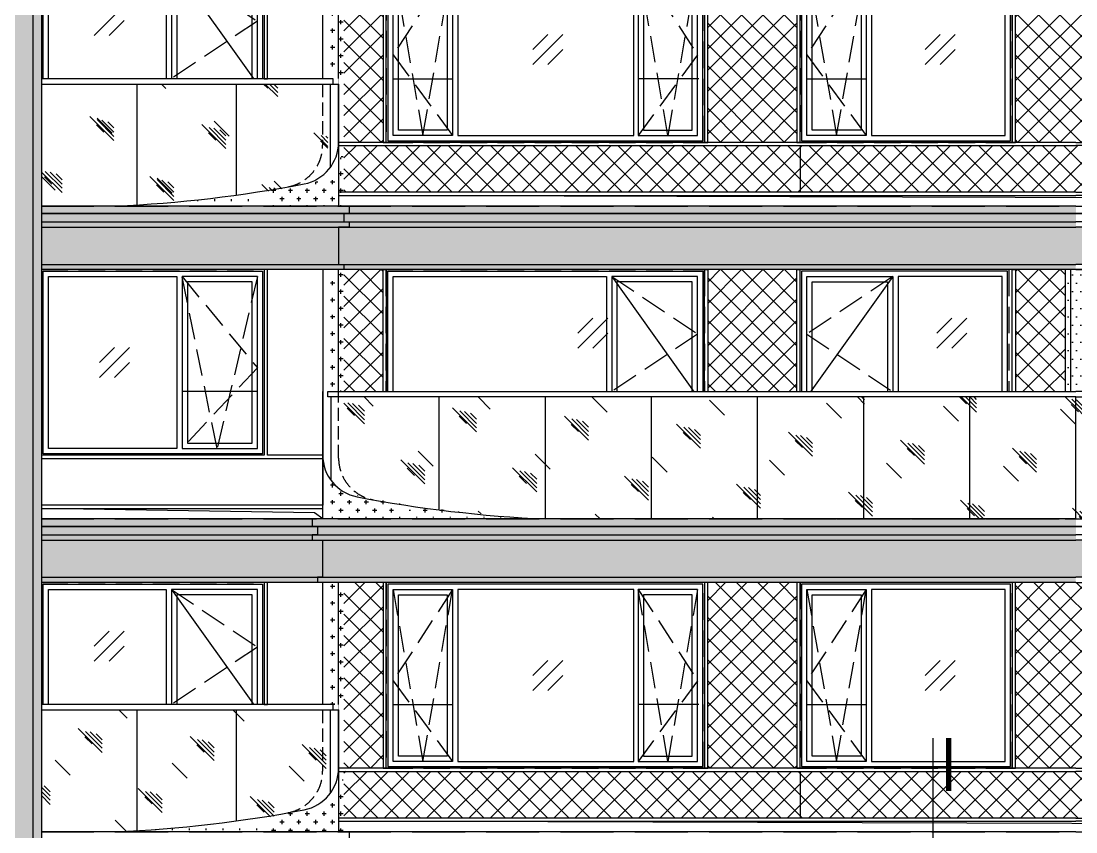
# Model space of a CAD drawing. Extents: x 646072 to 1012572, y -46617 to 16093.
# Drawn here: x 684126 to 694069, y -20802 to -13159 of the extents above; entities that cross this region are included whole.
import ezdxf

# ---------------------------------------------------------------- set-up
doc = ezdxf.new("R2010")
doc.units = 0
doc.header["$LTSCALE"] = 1000
doc.header["$MEASUREMENT"] = 0
for name, pattern in [('3#楼-HZS$0$3#楼-HZS$0$__DASH', [0.35, 0.25, -0.1]), ('3#楼-HZS$0$3#楼-HZS$0$DASH', [0.35, 0.25, -0.1]), ('3#楼-HZS$0$DASH', [0.35, 0.25, -0.1]), ('3#楼-HZS$0$DOTE', [2.4200000000000004, 2, -0.2, 0.02, -0.2])]:
    doc.linetypes.add(name, pattern=pattern)
for name, color, linetype in [('3#楼-HZS$0$3#楼-HZS$0$00-立面灰色金属看线', 252, 'Continuous'), ('3#楼-HZS$0$3#楼-HZS$0$00-立面米色看线', 31, 'Continuous'), ('3#楼-HZS$0$3#楼-HZS$0$00-立面银灰色线脚', 254, 'Continuous'), ('3#楼-HZS$0$3#楼-HZS$0$A-ANNO-SYMB', 3, 'Continuous'), ('3#楼-HZS$0$3#楼-HZS$0$DOTE', 1, '3#楼-HZS$0$DOTE'), ('3#楼-HZS$0$3#楼-HZS$0$ELEV-WIND', 4, 'Continuous'), ('3#楼-HZS$0$3#楼-HZS$0$RAIL', 163, 'Continuous'), ('3#楼-HZS$0$3#楼-HZS$0$WINDOW', 4, 'Continuous'), ('3#楼-HZS$0$3#楼-HZS$0$填充-浅黄色铝板', 30, 'Continuous'), ('3#楼-HZS$0$3#楼-HZS$0$填充-玻璃', 150, 'Continuous'), ('3#楼-HZS$0$3#楼-HZS$0$填充-背板玻璃', 151, 'Continuous'), ('3#楼-HZS$0$3#楼-HZS$0$填充-银白色铝板', 115, 'Continuous'), ('3#楼-HZS$0$A-ANNO-INDX', 3, 'Continuous')]:
    doc.layers.add(name, color=color, linetype=linetype)
pattern_1 = [(45, (-5318.230445285677, -99899.72746543365), (-100.0001016555733, 100.0001016555733), []), (135, (-5318.230445285677, -99899.72746543365), (-100.0001016555733, -100.0001016555733), [])]
pattern_2 = [(0, (-5409.443961269106, -58333.21456829587), (79.375, 79.375), [39.6875, -119.0625]), (90, (-5389.600211269106, -58353.05831829587), (-79.375, 79.375), [39.6875, -119.0625])]
pattern_3 = [(45, (-5418.230445285677, -99859.72746543365), (-489.8835780060401, 489.8835780060401), [224, -576]), (45, (-5322.230445285677, -99819.72746543365), (-489.8835780060401, 489.8835780060401), [96, -704]), (45, (-5418.230445285677, -99819.72746543365), (-489.8835780060401, 489.8835780060401), [160, -640]), (45, (-5370.230445285677, -99859.72746543365), (537.401153701776, -537.4011537017761), [200, -600]), (45, (-5418.230445285677, -99899.72746543365), (-489.8835780060401, 489.8835780060401), [320, -480]), (45, (-5418.230445285677, -99779.72746543365), (-489.8835780060401, 489.8835780060401), [80, -720])]

# ---------------------------------------------------------------- blocks, each defined once
blk = doc.blocks.new('3#楼-HZS$0$3#楼-HZS$0$dfg56h4f+g9h0k7')
at = {"layer": '3#楼-HZS$0$3#楼-HZS$0$RAIL'}
blk.add_lwpolyline([(426648.4870681694, -363619.9774678481), (419599.1988836443, -363619.9516390706), (419599.1988836443, -363569.9516390706), (426648.4870681694, -363569.9774678481)], dxfattribs=at)
at = {"layer": '3#楼-HZS$0$3#楼-HZS$0$WINDOW'}
for points in [[(419629.1323021718, -364408.5213985445), (419629.1323021718, -363619.9516390706)], [(420648.4871339675, -364678.3272112879), (420648.4871339675, -363619.9516390706)], [(421648.4871339675, -364769.9774678481), (421648.4871339675, -363619.9516390706)], [(422648.4871339675, -364769.9774678481), (422648.4871339675, -363619.9516390706)], [(423648.4871339675, -364769.9774678481), (423648.4871339675, -363619.9516390706)], [(424648.4871339675, -364769.9774678481), (424648.4871339675, -363619.9516390706)], [(425648.4871339675, -364769.9774678481), (425648.4871339675, -363619.9516390706)], [(426648.4871339675, -364769.9774678481), (426648.4871339675, -363619.9516390706)]]:
    blk.add_lwpolyline(points, dxfattribs=at)
blk = doc.blocks.new('3#楼-HZS$0$3#楼-HZS$0$tregfdgdg')
blk.add_wipeout([(55550.89403557477, -25728.00311066766), (62650.60256147907, -25728.003421576577), (62650.569237843745, -26928.00333677453), (55550.89403557475, -26928.002877755564)]).dxf.layer = '3#楼-HZS$0$3#楼-HZS$0$RAIL'
at = {"layer": '3#楼-HZS$0$3#楼-HZS$0$00-立面米色看线'}
blk.add_line((55550.89403557475, -25728.00311066769), (55550.89403557475, -26326.5638645424), dxfattribs=at)
at = {"layer": '3#楼-HZS$0$3#楼-HZS$0$00-立面米色看线', "linetype": '3#楼-HZS$0$3#楼-HZS$0$__DASH', "ltscale": 0.5}
blk.add_line((55700.8940344759, -26354.41373131936), (55700.8940344759, -25728.00311317149), dxfattribs=at)
at = {"layer": '3#楼-HZS$0$3#楼-HZS$0$00-立面米色看线'}
blk.add_lwpolyline([(62650.24880157225, -26927.97750730492), (55550.89403557475, -26927.95167967031), (55550.89403557475, -25728.00311066769)], dxfattribs=at)
for centre, radius, start, end in [((55950.89403557475, -26326.5638645424), 400, 180, 259.1128618920542), ((58187.79559126403, -14696.43916359753), 12243.29046884241, 259.1128618920542, 267.4866183300693)]:
    blk.add_arc(centre, radius, start, end, dxfattribs=at)
at = {"layer": '3#楼-HZS$0$3#楼-HZS$0$00-立面米色看线', "linetype": '3#楼-HZS$0$3#楼-HZS$0$__DASH', "ltscale": 0.5}
blk.add_arc((56100.8940344759, -26354.41373131936), 400, 180, 259.8509425689774, dxfattribs=at)
blk.add_blockref('3#楼-HZS$0$3#楼-HZS$0$dfg56h4f+g9h0k7', (-363998.238266597, 337841.9575340021))
blk = doc.blocks.new('3#楼-HZS$0$3#楼-HZS$0$adf6h1d+f0j')
at = {"layer": '3#楼-HZS$0$3#楼-HZS$0$ELEV-WIND', "color": 8, "linetype": '3#楼-HZS$0$3#楼-HZS$0$__DASH'}
blk.add_lwpolyline([(61278.84410516638, -24578.0033460866), (63250.00048309553, -24578.00334601349), (63250.00048309553, -26928.00334601349), (61278.84410516638, -26928.0033460866)], close=True, dxfattribs=at)
at = {"layer": '3#楼-HZS$0$3#楼-HZS$0$ELEV-WIND'}
for points in [[(61293.84410516638, -24593.0033460866), (63235.00048309553, -24593.00334601349), (63235.00048309553, -26913.00334601349), (61293.84410516638, -26913.0033460866)], [(61343.84410516638, -24643.0033460866), (62325.00048309553, -24643.00334601349), (62325.00048309553, -26863.00334601349), (61343.84410516638, -26863.0033460866)], [(63185.00048309553, -24643.00334601349), (62375.00048309553, -24643.00334601349), (62375.00048309553, -26863.00334601349), (63185.00048309553, -26863.00334601349)], [(63135.00048309553, -24693.00334601349), (62425.00048309553, -24693.00334601349), (62425.00048309553, -26813.00334601349), (63135.00048309553, -26813.00334601349)]]:
    blk.add_lwpolyline(points, close=True, dxfattribs=at)
at = {"layer": '3#楼-HZS$0$3#楼-HZS$0$ELEV-WIND', "color": 8}
blk.add_lwpolyline([(62375.00048309553, -24643.00334601349), (63185.00048309553, -25778.00334601349), (62375.00048309553, -26863.00334601349)], dxfattribs=at)
at = {"layer": '3#楼-HZS$0$3#楼-HZS$0$ELEV-WIND', "color": 8, "linetype": '3#楼-HZS$0$DASH'}
blk.add_lwpolyline([(62375.00048309553, -24643.00334601349), (63185.00048309553, -25185.50334601023), (62375.00053060963, -25728.00334600698)], dxfattribs=at)
blk = doc.blocks.new('3#楼-HZS$0$3#楼-HZS$0$asde5f0s4d+9hj0')
at = {"layer": '3#楼-HZS$0$3#楼-HZS$0$ELEV-WIND', "color": 8, "linetype": '3#楼-HZS$0$3#楼-HZS$0$__DASH'}
blk.add_lwpolyline([(63250.00048309541, -24578.00334601349), (60250.00048309506, -24578.00334601349), (60250.00048309506, -26928.00334601349), (63250.00048309541, -26928.00334601349)], close=True, dxfattribs=at)
at = {"layer": '3#楼-HZS$0$3#楼-HZS$0$ELEV-WIND'}
for points in [[(63235.00048309541, -24593.00334601349), (60265.00048309506, -24593.00334601349), (60265.00048309506, -26913.00334601349), (63235.00048309541, -26913.00334601349)], [(60315.00048309506, -24643.00334601349), (61125.00048309506, -24643.00334601349), (61125.00048309506, -26863.00334601349), (60315.00048309506, -26863.00334601349)], [(63185.0004830953, -24643.00334601349), (61175.00048309506, -24643.00334601349), (61175.00048309506, -26863.00334601349), (63185.0004830953, -26863.00334601349)], [(60365.00048309506, -24693.00334601349), (61075.00048309506, -24693.00334601349), (61075.00048309506, -26813.00334601349), (60365.00048309506, -26813.00334601349)]]:
    blk.add_lwpolyline(points, close=True, dxfattribs=at)
at = {"layer": '3#楼-HZS$0$3#楼-HZS$0$ELEV-WIND', "color": 8}
blk.add_lwpolyline([(61125.00048309506, -24643.00334601349), (60315.00048309506, -25778.00334601349), (61125.00048309506, -26863.00334601349)], dxfattribs=at)
at = {"layer": '3#楼-HZS$0$3#楼-HZS$0$ELEV-WIND', "color": 8, "linetype": '3#楼-HZS$0$DASH'}
blk.add_lwpolyline([(61125.00048309506, -24643.00334601349), (60315.00048309506, -25185.50334601023), (61125.00043558097, -25728.00334600698)], dxfattribs=at)
blk = doc.blocks.new('3#楼-HZS$0$3#楼-HZS$0$ASG')
at = {"layer": '3#楼-HZS$0$3#楼-HZS$0$ELEV-WIND', "color": 8, "linetype": '3#楼-HZS$0$3#楼-HZS$0$__DASH'}
blk.add_lwpolyline([(72449.99932756531, -24578.00334601343), (70349.99921368272, -24578.00334601343), (70349.99921368272, -26328.00334601343), (72449.99932756531, -26328.00334601349)], close=True, dxfattribs=at)
at = {"layer": '3#楼-HZS$0$3#楼-HZS$0$ELEV-WIND'}
for points in [[(72434.99932756531, -24593.00334601343), (70364.99921368272, -24593.00334601343), (70364.99921368272, -26313.00334601343), (72434.99932756531, -26313.00334601343)], [(70414.99921368272, -24643.00334601343), (71124.99921368272, -24643.00334601343), (71124.99921368272, -26263.00334601343), (70414.99921368272, -26263.00334601343)], [(72384.99932756531, -24643.00334601343), (71174.99921368272, -24643.00334601343), (71174.99921368272, -26263.00334601343), (72384.99932756531, -26263.00334601343)], [(70464.99921368272, -24693.00334601343), (71074.99921368272, -24693.00334601343), (71074.99921368272, -26213.00334601343), (70464.99921368272, -26213.00334601343)]]:
    blk.add_lwpolyline(points, close=True, dxfattribs=at)
at = {"layer": '3#楼-HZS$0$3#楼-HZS$0$ELEV-WIND', "color": 8, "linetype": '3#楼-HZS$0$3#楼-HZS$0$DASH'}
for points in [[(71124.99921368272, -24643.00334601343), (70414.99921368272, -25503.00334601343), (71124.99921368272, -26263.00334601343)], [(70414.99921368272, -24643.00334601343), (70794.99921368272, -26263.00334601343), (71124.99921368272, -24643.00334601343)]]:
    blk.add_lwpolyline(points, dxfattribs=at)
at = {"layer": '3#楼-HZS$0$3#楼-HZS$0$ELEV-WIND', "color": 8}
blk.add_lwpolyline([(70414.99921368272, -25728.00334612379), (71124.99921368272, -25728.00334612379)], dxfattribs=at)
blk = doc.blocks.new('3#楼-HZS$0$3#楼-HZS$0$df+gj504f+g90')
at = {"layer": '3#楼-HZS$0$3#楼-HZS$0$00-立面灰色金属看线'}
blk.add_lwpolyline([(397529.1710952579, -386473.6017835303), (397529.1710952579, -386543.6017835425), (397579.1710952579, -386543.6017835425), (397579.1710952579, -386623.6017835425), (397529.1710952579, -386623.6017835425), (397529.1710952579, -386673.6017835303), (397629.1710952579, -386673.6017835303), (397629.1710952579, -387023.6017835303), (397579.1710952579, -387023.6017835303), (397579.1710952579, -387073.6017835303)], dxfattribs=at)
for points in [[(391279.8685366164, -389423.6017844662), (391279.8685366164, -387073.6017835304), (391249.8685366164, -387073.6017835304), (391249.868537978, -389423.6017844833)], [(393310.0835149237, -389423.6017844662), (393310.0835149237, -387073.6017835304), (393280.0835149237, -387073.6017835304), (393280.0835162853, -389423.6017844833)], [(394180.1379506467, -389423.6017844662), (394180.1379506467, -387073.6017835304), (394150.1379506467, -387073.6017835304), (394150.1379520083, -389423.6017844833)], [(397210.1379505927, -389423.6017844662), (397210.1379505927, -387073.6017835304), (397180.1379505927, -387073.6017835304), (397180.1379519543, -389423.6017844833)]]:
    blk.add_lwpolyline(points, close=True, dxfattribs=at)
at = {"layer": '3#楼-HZS$0$3#楼-HZS$0$00-立面米色看线'}
for points in [[(390679.7804614676, -386473.5758303019), (379630.0300900007, -386473.6017835304), (379630.0300900007, -386543.6017835426), (390679.7804614676, -386543.5758303141)], [(390679.7804614676, -386543.5758899773), (379680.0300900007, -386543.6017835426), (379680.0300900007, -386623.6017835426), (379630.0300900007, -386623.6017835426), (379630.0300900007, -386673.6017835304), (379730.0300900007, -386673.6017835304), (379730.0300900007, -387023.6017835304), (390679.7804614676, -387023.5759499059)], [(390679.7804614676, -386473.5758303019), (400429.1455228999, -386473.5991513453)], [(400429.1455228999, -386543.5991513575), (390679.7804614676, -386543.5758303141)], [(390679.7804614676, -386543.5758899773), (400429.1455228999, -386543.5992651306)], [(379680.0305466056, -386623.6017835421), (390679.7809180724, -386623.5758899768)], [(400429.1455228999, -386623.5992651312), (390679.7800048627, -386623.5758899768)], [(379730.0305695222, -386673.6017835299), (390679.7809409893, -386673.5759499053)], [(400429.1455228999, -386673.5993794214), (390679.7799819461, -386673.5759499053)], [(390679.7804614676, -387073.5758899652), (379680.0300900007, -387073.6017835304), (379680.0300900007, -387023.6017835304), (390679.7804614676, -387023.5758899652)], [(400429.1455228999, -387023.5992651185), (390679.7804614676, -387023.5758899652)], [(400429.1455228999, -387023.5993794208), (390679.7804614676, -387023.5759499059)], [(390679.7804614676, -387073.5758899652), (400429.1455228999, -387073.5992651185)]]:
    blk.add_lwpolyline(points, dxfattribs=at)
at = {"layer": '3#楼-HZS$0$3#楼-HZS$0$00-立面银灰色线脚'}
blk.add_lwpolyline([(390579.6729722882, -387073.6017835304), (390779.8879506472, -387073.6017835304), (390779.8879506472, -389423.6017835303), (390579.6729722882, -389423.6017835303)], close=True, dxfattribs=at)
blk.add_lwpolyline([(390729.6729722882, -387073.6017835304), (390729.6729722882, -389423.601780081)], dxfattribs=at)
at = {"layer": '3#楼-HZS$0$3#楼-HZS$0$00-立面灰色金属看线'}
for name, p in [('3#楼-HZS$0$3#楼-HZS$0$adf6h1d+f0j', (330030.0830318828, -362495.598437517)), ('3#楼-HZS$0$3#楼-HZS$0$asde5f0s4d+9hj0', (333930.1374675515, -362495.598437517)), ('3#楼-HZS$0$3#楼-HZS$0$ASG', (327979.8426989163, -362495.5984374066))]:
    blk.add_blockref(name, p, dxfattribs=at)
at = {"layer": '3#楼-HZS$0$3#楼-HZS$0$RAIL'}
blk.add_blockref('3#楼-HZS$0$3#楼-HZS$0$tregfdgdg', (328029.5316598953, -362495.598437517), dxfattribs=at)
at = {"layer": '3#楼-HZS$0$3#楼-HZS$0$RAIL', "xscale": -1}
blk.add_blockref('3#楼-HZS$0$3#楼-HZS$0$tregfdgdg', (453330.0292630401, -362495.598437517), dxfattribs=at)
at = {"layer": '3#楼-HZS$0$3#楼-HZS$0$00-立面灰色金属看线'}
for points in [[(400429.1455228999, -388853.6017835304), (397779.1710941591, -388853.6017835304), (397779.1710941591, -388823.6017835304), (398299.8879506469, -388823.6017835304), (398299.8879506469, -387073.6017835304), (398329.8879506469, -387073.6017835304), (398329.8879506469, -388823.6017835304), (400429.1455228999, -388823.6017835304)], [(400429.1455228999, -388853.6017835304), (397779.1710941591, -388853.6017835304), (397779.1710941591, -389293.6017835303), (400429.1455228999, -389293.6017835303)], [(397779.1352274653, -389423.5881024841), (397857.6916903155, -389364.9779414666), (400429.1456119872, -389323.6017835303)], [(400429.1455228999, -389323.6017835303), (397779.1710941591, -389323.6017835303), (397779.1710941591, -389293.6017835303), (400429.1455228999, -389293.6017835303)]]:
    blk.add_lwpolyline(points, dxfattribs=at)
at = {"layer": '3#楼-HZS$0$3#楼-HZS$0$00-立面米色看线'}
blk.add_lwpolyline([(397629.1710952579, -388223.6017835303), (397629.1710952579, -387073.6017835304), (397779.1710941591, -387073.6017835304), (397779.1710941591, -388223.6017835303)], dxfattribs=at)
blk = doc.blocks.new('3#楼-HZS$0$3#楼-HZS$0$ef6dsf+0hj')
at = {"layer": '3#楼-HZS$0$3#楼-HZS$0$ELEV-WIND', "color": 8, "linetype": '3#楼-HZS$0$3#楼-HZS$0$__DASH'}
blk.add_lwpolyline([(41499.98571212939, -36879.01017744408), (44499.98571055289, -36879.01017716038), (44499.98571055289, -38629.0102337508), (41499.98571212939, -38629.0102340345)], close=True, dxfattribs=at)
at = {"layer": '3#楼-HZS$0$3#楼-HZS$0$ELEV-WIND'}
for points in [[(41514.98571212939, -36894.01017744408), (44484.98571055289, -36894.01017716038), (44484.98571055289, -38614.01017716038), (41514.98571212939, -38614.01017744408)], [(41564.98571212962, -36944.01017716038), (42124.98571212962, -36944.01017716038), (42124.98571212962, -38564.01017716038), (41564.98571212962, -38564.01017716038)], [(42164.98571212939, -36944.01017744408), (43824.98571055289, -36944.01017716038), (43824.98571055289, -38564.01017716038), (42164.98571212939, -38564.01017744408)], [(44434.98571055289, -36944.01017716038), (43874.98571055289, -36944.01017716038), (43874.98571055289, -38564.01017716038), (44434.98571055289, -38564.01017716038)], [(41614.98571212962, -36994.01017716038), (42074.98571212962, -36994.01017716038), (42074.98571212962, -38514.01017716038), (41614.98571212962, -38514.01017716038)], [(44384.98571055289, -36994.01017716038), (43924.98571055289, -36994.01017716038), (43924.98571055289, -38514.01017716038), (44384.98571055289, -38514.01017716038)]]:
    blk.add_lwpolyline(points, close=True, dxfattribs=at)
at = {"layer": '3#楼-HZS$0$3#楼-HZS$0$ELEV-WIND', "color": 8, "linetype": '3#楼-HZS$0$3#楼-HZS$0$DASH'}
for points in [[(42124.98571212962, -36944.01017716038), (41564.98571212962, -37804.01017716038), (42124.98571212962, -38564.01017716038)], [(41564.98571212962, -36944.01017716038), (41844.98571212962, -38564.01017716038), (42124.98571212962, -36944.01017716038)], [(43874.98571055289, -36944.01017716038), (44434.98571055289, -37804.01017716038), (43874.98571055289, -38564.01017716038)], [(44434.98571055289, -36944.01017716038), (44154.98571055289, -38564.01017716038), (43874.98571055289, -36944.01017716038)]]:
    blk.add_lwpolyline(points, dxfattribs=at)
at = {"layer": '3#楼-HZS$0$3#楼-HZS$0$ELEV-WIND', "color": 8}
for points in [[(41554.98571212939, -38029.01023374212), (42114.98571212939, -38029.01023382258)], [(44434.98571055289, -38029.01023374212), (43874.98571055289, -38029.01023382258)]]:
    blk.add_lwpolyline(points, dxfattribs=at)
blk = doc.blocks.new('3#楼-HZS$0$3#楼-HZS$0$111+108osccw')
at = {"layer": '3#楼-HZS$0$3#楼-HZS$0$ELEV-WIND', "color": 8, "linetype": '3#楼-HZS$0$3#楼-HZS$0$__DASH'}
blk.add_lwpolyline([(38500, -36879.01001444127), (40499.99999842362, -36879.01001415757), (40499.99999842362, -38629.01007074799), (38500, -38629.01007103169)], close=True, dxfattribs=at)
at = {"layer": '3#楼-HZS$0$3#楼-HZS$0$ELEV-WIND'}
for points in [[(38515, -36894.01001444127), (40484.99999842362, -36894.01001415757), (40484.99999842362, -38614.01001415757), (38515, -38614.01001444127)], [(38565, -36944.01001444127), (39824.99999842362, -36944.01001415757), (39824.99999842362, -38564.01001415757), (38565, -38564.01001444127)], [(40434.99999842362, -36944.01001415757), (39874.99999842362, -36944.01001415757), (39874.99999842362, -38564.01001415757), (40434.99999842362, -38564.01001415757)], [(40384.99999842362, -36994.01001415757), (39924.99999842362, -36994.01001415757), (39924.99999842362, -38514.01001415757), (40384.99999842362, -38514.01001415757)]]:
    blk.add_lwpolyline(points, close=True, dxfattribs=at)
at = {"layer": '3#楼-HZS$0$3#楼-HZS$0$ELEV-WIND', "color": 8, "linetype": '3#楼-HZS$0$3#楼-HZS$0$DASH'}
for points in [[(39874.99999842362, -36944.01001415757), (40434.99999842362, -37804.01001415757), (39874.99999842362, -38564.01001415757)], [(40434.99999842362, -36944.01001415757), (40154.99999842362, -38564.01001415757), (39874.99999842362, -36944.01001415757)]]:
    blk.add_lwpolyline(points, dxfattribs=at)
at = {"layer": '3#楼-HZS$0$3#楼-HZS$0$ELEV-WIND', "color": 8}
blk.add_lwpolyline([(40434.99999842362, -38029.0102337508), (39874.99999842362, -38029.0102337508)], dxfattribs=at)
blk = doc.blocks.new('3#楼-HZS$0$3#楼-HZS$0$FSD+5G04D+F970K')
at = {"layer": '3#楼-HZS$0$3#楼-HZS$0$ELEV-WIND', "color": 8, "linetype": '3#楼-HZS$0$3#楼-HZS$0$__DASH'}
blk.add_lwpolyline([(72399.82974499092, -27578.00334601343), (70300, -27578.00334601343), (70300, -29928.00334601331), (72399.82974499092, -29928.00334601337)], close=True, dxfattribs=at)
at = {"layer": '3#楼-HZS$0$3#楼-HZS$0$ELEV-WIND'}
for points in [[(72384.82974499092, -27593.00334601343), (70315, -27593.00334601343), (70315, -29913.00334601331), (72384.82974499092, -29913.00334601337)], [(70365, -27643.00334601343), (71175, -27643.00334601343), (71175, -29863.00334601331), (70365, -29863.00334601331)], [(70415, -27693.00334601343), (71125, -27693.00334601343), (71125, -29813.00334601331), (70415, -29813.00334601331)], [(72334.82974499092, -27643.00334601343), (71225, -27643.00334601343), (71225, -29863.00334601331), (72334.82974499092, -29863.00334601337)]]:
    blk.add_lwpolyline(points, close=True, dxfattribs=at)
at = {"layer": '3#楼-HZS$0$3#楼-HZS$0$ELEV-WIND', "color": 8}
blk.add_lwpolyline([(71175, -27643.00334601343), (70365, -28778.00334601337), (71175, -29863.00334601331)], dxfattribs=at)
at = {"layer": '3#楼-HZS$0$3#楼-HZS$0$ELEV-WIND', "color": 8, "linetype": '3#楼-HZS$0$DASH'}
blk.add_lwpolyline([(71175, -27643.00334601343), (70365, -28185.50334601344), (71175, -28728.00334601346)], dxfattribs=at)
blk = doc.blocks.new('3#楼-HZS$0$3#楼-HZS$0$ASDG1D+SJ80+K+')
blk.add_wipeout([(379849.2325594221, -143401.86609311114), (379849.2325594221, -143401.86609311114), (379849.2325594221, -144551.8660931146), (382649.044284974, -144551.86609311457), (382649.04428562755, -143351.8660931146), (379849.2325594221, -143351.8660931146)]).dxf.layer = '3#楼-HZS$0$3#楼-HZS$0$A-ANNO-SYMB'
at = {"layer": '3#楼-HZS$0$3#楼-HZS$0$00-立面灰色金属看线'}
blk.add_lwpolyline([(379849.2325594221, -143401.8660931145), (382649.0442849741, -143401.8660931145), (382649.0442849741, -144551.8660931145), (379849.2325594221, -144551.8660931145)], close=True, dxfattribs=at)
at = {"layer": '3#楼-HZS$0$3#楼-HZS$0$00-立面米色看线', "linetype": '3#楼-HZS$0$3#楼-HZS$0$__DASH', "ltscale": 0.5}
blk.add_line((382499.0442867253, -143401.8660931144), (382499.0442867253, -143978.3281461251), dxfattribs=at)
at = {"layer": '3#楼-HZS$0$3#楼-HZS$0$00-立面米色看线'}
blk.add_line((382649.0442856266, -143978.3281461251), (382649.0442856266, -143401.8660931144), dxfattribs=at)
blk.add_lwpolyline([(382649.0442856266, -143401.8660931144), (382649.0442849741, -144551.8660844737), (380549.0442956116, -144551.8660855801)], dxfattribs=at)
for centre, radius, start, end in [((382249.0442856266, -143950.4782793481), 400, 280.8871381078671, 0), ((380012.1427299373, -132320.3535784032), 12243.29046884241, 272.5133816699123, 280.8871381078671)]:
    blk.add_arc(centre, radius, start, end, dxfattribs=at)
at = {"layer": '3#楼-HZS$0$3#楼-HZS$0$00-立面米色看线', "linetype": '3#楼-HZS$0$3#楼-HZS$0$__DASH', "ltscale": 0.5}
blk.add_arc((382099.0442867253, -143978.3281461251), 400, 280.1490574241631, 0, dxfattribs=at)
at = {"layer": '3#楼-HZS$0$3#楼-HZS$0$RAIL'}
blk.add_lwpolyline([(382599.0442856266, -143351.8660931145), (379849.2325594206, -143351.8660931145), (379849.2325594206, -143401.8660931145), (382599.0442856266, -143401.8660931145)], close=True, dxfattribs=at)
at = {"layer": '3#楼-HZS$0$3#楼-HZS$0$WINDOW'}
for points in [[(379849.2325594221, -143401.8660931145), (379849.2325594221, -144551.8660931145)], [(380748.7727580671, -143401.8660931145), (380748.7727580671, -144541.4639087335)], [(381683.9085218469, -143401.8660931145), (381683.9085218469, -144448.97100338)], [(382569.0442856266, -143401.8660931145), (382569.0442856266, -144190.4782793481)]]:
    blk.add_lwpolyline(points, dxfattribs=at)
blk = doc.blocks.new('3#楼-HZS$0$3#楼-HZS$0$dfj54+gf90l7')
at = {"layer": '3#楼-HZS$0$3#楼-HZS$0$00-立面灰色金属看线'}
for points in [[(397879.3307978881, -379581.1942758776), (397879.3307978881, -379651.1942758898), (397829.3307978881, -379651.1942758898), (397829.3307978881, -379731.1942758898), (397879.3307978881, -379731.1942758898), (397879.3307978881, -379781.1942758776), (397779.3307978881, -379781.1942758776), (397779.3307978881, -380131.1942758776), (397829.3307978881, -380131.1942758776), (397829.3307978881, -380181.1942758776)], [(390679.7804614676, -381931.1942758777), (383730.2301239483, -381931.1942758777), (383730.2301239483, -381961.1942758777), (390679.7804614676, -381961.1942758777)], [(390679.7804614676, -381931.1942758777), (397629.3307989871, -381931.1942758777), (397629.3307989871, -381961.1942758777), (390679.7804614676, -381961.1942758777)], [(390679.7804614676, -382401.1942758777), (383730.2301239483, -382401.1942758777), (383730.2301239483, -382431.1942758777), (390679.7804614676, -382431.1942758777)], [(390679.7804614676, -382401.1942758777), (397629.3307989871, -382401.1942758777), (397629.3307989871, -382431.1942758777), (390679.7804614676, -382431.1942758777)]]:
    blk.add_lwpolyline(points, dxfattribs=at)
for points in [[(391249.9542731089, -380181.1942758777), (391279.9542731089, -380181.1942758777), (391279.9542731089, -381931.1942758777), (391249.9542731089, -381931.1942758777)], [(393279.9542715324, -380181.1942758777), (393309.9542715324, -380181.1942758777), (393309.9542715324, -381931.1942758777), (393279.9542715324, -381931.1942758777)], [(394150.1243752015, -380181.1942758777), (394180.1243752015, -380181.1942758777), (394180.1243752015, -381931.1942758777), (394150.1243752015, -381931.1942758777)], [(397180.1100857544, -380181.1942758777), (397210.1100857544, -380181.1942758777), (397210.1100857544, -381931.1942758777), (397180.1100857544, -381931.1942758777)]]:
    blk.add_lwpolyline(points, close=True, dxfattribs=at)
at = {"layer": '3#楼-HZS$0$3#楼-HZS$0$00-立面米色看线'}
for points in [[(390679.7804614676, -379581.1942758777), (379629.6906899723, -379581.1942758777), (379629.6906899723, -379651.1942758898), (390679.7804614676, -379651.1942758898)], [(390679.7804614676, -379581.1942758777), (400429.1425251925, -379581.1942758777)], [(390679.7804614676, -379651.1942758898), (379679.6906899723, -379651.1942758898), (379679.6906899723, -379731.1942758898), (379629.6906899723, -379731.1942758898), (379629.6906899723, -379781.1942758777), (379729.6906899723, -379781.1942758777), (379729.6906899723, -380131.1942758777), (390679.7804614676, -380131.1942758777)], [(400429.1425251925, -379651.1942758898), (390679.7804614676, -379651.1942758898)], [(390679.7804614676, -379651.1942758898), (400429.1425251925, -379651.1942758898)], [(379679.6906899723, -379731.1942758898), (390679.7804614676, -379731.1942758898)], [(379729.6906899723, -379781.1942758777), (390679.7804614676, -379781.1942758777)], [(400429.1425251925, -379731.1942758898), (390679.7804614676, -379731.1942758898)], [(400429.1425251925, -379781.1942758777), (390679.7804614676, -379781.1942758777)], [(390679.7804614676, -380181.1942758777), (379679.6906899723, -380181.1942758777), (379679.6906899723, -380131.1942758777), (390679.7804614676, -380131.1942758777)], [(400429.1425251925, -380131.1942758777), (390679.7804614676, -380131.1942758777)], [(400429.1425251925, -380131.1942758777), (390679.7804614676, -380131.1942758777)], [(390679.7804614676, -380181.1942758777), (400429.1425251925, -380181.1942758777)], [(397629.3307989871, -381381.1942758776), (397629.3307989871, -380181.1942758777), (397779.3307978881, -380181.1942758777), (397779.3307978881, -381331.1942758776)]]:
    blk.add_lwpolyline(points, dxfattribs=at)
at = {"layer": '3#楼-HZS$0$3#楼-HZS$0$WINDOW'}
blk.add_lwpolyline([(393279.9542715322, -381961.1944385968), (393279.9542715322, -382401.1944385968)], dxfattribs=at)
at = {"layer": '3#楼-HZS$0$3#楼-HZS$0$00-立面灰色金属看线', "extrusion": (0, 0, -1), "xscale": -1, "zscale": -1}
blk.add_blockref('3#楼-HZS$0$3#楼-HZS$0$FSD+5G04D+F970K', (-328029.8745265414, -352603.1951618173, -1e-08), dxfattribs=at)
at = {"layer": '3#楼-HZS$0$3#楼-HZS$0$A-ANNO-SYMB'}
for name, p in [('3#楼-HZS$0$3#楼-HZS$0$111+108osccw', (352779.9542731089, -343302.1840421269)), ('3#楼-HZS$0$3#楼-HZS$0$ef6dsf+0hj', (352680.1243752015, -343302.1840421269))]:
    blk.add_blockref(name, p, dxfattribs=at)
at = {"xscale": -1}
blk.add_blockref('3#楼-HZS$0$3#楼-HZS$0$ASDG1D+SJ80+K+', (780278.3750846144, -237979.3324147162, 1e-08), dxfattribs=at)
at = {"layer": '3#楼-HZS$0$3#楼-HZS$0$00-立面灰色金属看线', "elevation": 1e-08}
blk.add_lwpolyline([(398299.8745265414, -380181.1985078307), (398329.8745265414, -380181.1985078307), (398329.8745265414, -381331.1985078307), (398299.8745265414, -381331.1985078307)], close=True, dxfattribs=at)
at = {"layer": '3#楼-HZS$0$3#楼-HZS$0$00-立面灰色金属看线'}
blk.add_lwpolyline([(383730.230139359, -382531.1942758777), (383808.7866022092, -382472.5704337937), (397629.3307989871, -382431.1942758777)], dxfattribs=at)
blk = doc.blocks.new('3#楼-HZS$0$3#楼-HZS$0$d+ff+g89+0k4')
blk.add_wipeout([(387073.9452054565, -372010.1486496913), (387034.4745273071, -371828.01673488633), (386964.41862076125, -371626.8474200385), (386772.0765818333, -371345.44010499975), (386556.6793885491, -371146.0730265978), (386251.2055782083, -370979.4282493886), (385971.9162823519, -370906.9352633667), (385786.9766822324, -370893.7122383769), (365637.5169572755, -370893.61355204816), (365637.5169572755, -371293.6135520603), (385786.97471827274, -371293.71223837946), (385938.6114108291, -371306.5792306898), (386098.7634601518, -371349.4462702725), (386244.3782425206, -371418.61355204775), (386382.15242588165, -371518.61355204735), (386477.52331272507, -371616.53242606006), (386626.20259387535, -371868.61355204775), (386686.97029936296, -372193.7122383685), (386686.97029936296, -393643.62531246536), (386683.0422638684, -393692.01324312924), (386669.4930842256, -393741.9632377312), (386649.97041067557, -393787.9545937966), (386615.6795169441, -393837.7698302697), (386559.72400705534, -393888.8928326928), (386489.1970938678, -393925.67084511084), (386408.1776064868, -393943.6220159533), (365887.51758784405, -393943.62650037854), (365887.51758784405, -394343.6265004031), (386373.67760616535, -394343.6253132678), (386538.07335034286, -394327.1221069115), (386689.60004931816, -394274.8267339412), (386830.0927014526, -394185.5132499514), (386943.0161118433, -394068.84649543255), (387019.4314097306, -393943.6135520471), (387071.38340848486, -393790.5222017088), (387086.97029936296, -393643.6253124899), (387086.970495759, -372304.6170790822), (387086.97029936296, -372193.71223836124)]).translate(0, 0, -1e-08)
at = {"layer": '3#楼-HZS$0$3#楼-HZS$0$00-立面米色看线', "elevation": -1e-08}
blk.add_lwpolyline([(385786.9747182726, -371293.7122383795, -0.4142121242975317), (386686.9702993629, -372193.7122383686), (386686.9702993629, -393643.6253124654, -0.4142135452328548), (386386.970316919, -393943.6253124654), (365887.5175878439, -393943.6265003785), (365887.5175878439, -394023.6265003907), (386386.9703216007, -394023.6253124775, 0.414213545232854), (386766.9702993629, -393643.6253124775), (386766.9702993629, -372193.7122383573, 0.4142121242975336), (385786.9751110645, -371213.7122383691), (365637.5167608794, -371213.6135520472)], format="xyb", dxfattribs=at)
blk = doc.blocks.new('3#楼-HZS$0$3#楼-HZS$0$d+gfsh5d+f8hj')
at = {"color": 8, "elevation": -1e-08}
for points in [[(742334.6450544528, -15361.57511672762), (742051.8023419783, -15644.41782920226)], [(742334.6450544529, -15502.99647296488), (742193.2236982156, -15644.4178292022)], [(746752.8783589299, -18311.58456584107), (746611.4570026926, -18453.00592207839)], [(746894.2997151671, -18311.58456584113), (746611.4570026926, -18594.42727831576)], [(750138.5109835631, -18311.58456587762), (749997.0896273259, -18453.00592211494)], [(750279.9323398004, -18311.58456587768), (749997.0896273259, -18594.42727835232)], [(746894.2997151673, -18453.00592207839), (746752.8783589299, -18594.42727831571)], [(750279.9323398005, -18453.00592211494), (750138.5109835631, -18594.42727835226)], [(742193.2236982156, -21261.57511672756), (742051.8023419783, -21402.99647296488)], [(742334.6450544528, -21261.57511672762), (742051.8023419783, -21544.41782920226)], [(742334.6450544529, -21402.99647296488), (742193.2236982156, -21544.4178292022)]]:
    blk.add_lwpolyline(points, dxfattribs=at)
at = {"color": 8}
for points in [[(746327.9030107098, -15636.57929209014), (746186.4816544725, -15778.00064832746)], [(746469.324366947, -15636.5792920902), (746186.4816544725, -15919.42200456484)], [(750028.0588249317, -15636.57912908733), (749886.6374686945, -15778.00048532465)], [(750169.480181169, -15636.57912908739), (749886.6374686945, -15919.42184156203)], [(746469.3243669472, -15778.00064832746), (746327.9030107098, -15919.42200456478)], [(750169.4801811691, -15778.00048532465), (750028.0588249317, -15919.42184156197)], [(742243.1743400365, -18586.5887975418), (742101.7529837992, -18728.01015377912)], [(742384.5956962737, -18586.58879754186), (742101.7529837992, -18869.4315100165)], [(742384.5956962738, -18728.01015377912), (742243.1743400365, -18869.43151001644)], [(746327.9030107098, -21536.57929209014), (746186.4816544725, -21678.00064832746)], [(746469.324366947, -21536.5792920902), (746186.4816544725, -21819.42200456484)], [(750028.0588249317, -21536.57912908733), (749886.6374686945, -21678.00048532465)], [(750169.480181169, -21536.57912908739), (749886.6374686945, -21819.42184156203)], [(746469.3243669472, -21678.00064832746), (746327.9030107098, -21819.42200456478)], [(750169.4801811691, -21678.00048532465), (750028.0588249317, -21819.42184156197)]]:
    blk.add_lwpolyline(points, dxfattribs=at)
blk = doc.blocks.new('3#楼-HZS$0$3#楼-HZS$0$d+fh0j4+gf0l')
at = {"layer": '3#楼-HZS$0$3#楼-HZS$0$填充-浅黄色铝板'}
h = blk.add_hatch(dxfattribs=at)
h.set_pattern_fill('CROSS', color=256, scale=50)
h.set_pattern_definition([(0, (289049.5557560592, -113671.9811983543), (79.375, 79.375), [39.6875, -119.0625]), (90, (289069.3995060592, -113691.8249483543), (-79.375, 79.375), [39.6875, -119.0625])])
h.paths.add_polyline_path([(532552.576381057, 20792.03391963651), (532952.5761846611, 20792.03391963651), (532952.5761846611, 367.0254557309381), (532552.576381057, 367.0254557309381)])
h = blk.add_hatch(dxfattribs=at)
h.set_pattern_fill('CROSS', color=256, scale=50)
h.set_pattern_definition(pattern_2)
h.paths.add_polyline_path([(529852.7635810577, 13317.33190650016), (529702.7635821565, 13317.33190650016), (529702.7635821565, 12167.33190650016), (529852.7635810577, 12167.33190650016)])
h = blk.add_hatch(dxfattribs=at)
h.set_pattern_fill('CROSS', color=256, scale=50)
h.set_pattern_definition(pattern_2)
h.paths.add_polyline_path([(529702.7635821576, 11568.71972003963, 0.3595927184835098), (530027.2135798478, 11175.91926564486, 0.008211941792365429), (530423.307309711, 11106.46110860552), (530423.307309711, 10967.33191476134), (529702.7635828101, 10967.33191514097)])
h.paths.add_polyline_path([(530468.307309711, 11099.4154518955, 0.001032779969762686), (530518.307309711, 11091.78791823203), (530518.307309711, 11032.33190650027), (530970.6747310786, 11032.33190650027, 0.01147532366520008), (531530.3546397364, 10982.33190650021), (530468.307309711, 10982.33190650027)])
h = blk.add_hatch(dxfattribs=at)
h.set_pattern_fill('CROSS', color=256, scale=50)
h.set_pattern_definition([(0, (-5418.230445285677, -102849.7274654337), (79.375, 79.375), [39.6875, -119.0625]), (90, (-5398.386695285677, -102869.5712154337), (-79.375, 79.375), [39.6875, -119.0625])])
h.paths.add_polyline_path([(532553.1380383098, 10767.02968768391), (532553.1380383098, 10967.0105832494), (522803.1934539158, 10967.01058324939), (522803.1934539158, 10767.02968768391)])
h = blk.add_hatch(dxfattribs=at)
h.set_pattern_fill('CROSS', color=256, scale=50)
h.set_pattern_definition(pattern_2)
h.paths.add_polyline_path([(532553.1380383098, 10367.33190650016), (532553.1380383098, 10417.33190650017), (522803.5544552375, 10417.33190650016), (522803.5544552375, 10367.33190650016)])
h = blk.add_hatch(dxfattribs=at)
h.set_pattern_fill('CROSS', color=256, scale=50)
h.set_pattern_definition(pattern_2)
h.paths.add_polyline_path([(529702.4501701134, 10367.33190650016), (529852.4501690145, 10367.33190650016), (529852.4501690145, 9217.331906500156), (529702.4501701134, 9217.331906500156)])
h = blk.add_hatch(dxfattribs=at)
h.set_pattern_fill('CROSS', color=256, scale=50)
h.set_pattern_definition(pattern_2)
edge = h.paths.add_edge_path()
edge.add_arc((529452.4501690135, 8618.719720266541), 400, 280.88713810564724, 359.99999996749784, ccw=False)
edge.add_arc((527215.5486133243, 20248.84442121212), 12243.29046884307, 279.0051419844014, 280.8871381056448, ccw=False)
edge.add_line((529131.90644146, 8156.461108605523), (529131.90644146, 8017.331914761337))
edge.add_line((529131.90644146, 8017.331914761337), (529852.450168361, 8017.331915140967))
edge.add_line((529852.450168361, 8017.331915140967), (529852.4501690135, 8618.719720039633))
edge = h.paths.add_edge_path()
edge.add_arc((527215.5486133173, 20248.84442121157), 12243.29046884358, 278.55529098508, 278.7919866346564, ccw=False)
edge.add_line((529036.90644146, 8141.787918232032), (528584.5390200925, 8082.331906500272))
edge.add_arc((527215.5486133235, 20248.84442121151), 12243.29046884255, 273.7901503468361, 276.41998537423774, ccw=False)
edge.add_line((528024.8591114347, 8032.331906500214), (529086.90644146, 8032.331906500272))
edge.add_line((529086.90644146, 8032.331906500272), (529086.90644146, 8149.415451895504))
h = blk.add_hatch(dxfattribs=at)
h.set_pattern_fill('CROSS', color=256, scale=50)
h.set_pattern_definition([(0, (-5418.230445285677, -105799.7274654337), (79.375, 79.375), [39.6875, -119.0625]), (90, (-5398.386695285677, -105819.5712154337), (-79.375, 79.375), [39.6875, -119.0625])])
h.paths.add_polyline_path([(532553.1380383098, 7817.029687683913), (532553.1380383098, 8017.010583249386), (522803.1934539158, 8017.010583249386), (522803.1934539158, 7817.029687683913)])
h = blk.add_hatch(dxfattribs=at)
h.set_pattern_fill('CROSS', color=256, scale=50)
h.set_pattern_definition(pattern_2)
h.paths.add_polyline_path([(532553.1380383098, 7417.331906500156), (532553.1380383098, 7467.331906500156), (522803.5544552375, 7467.331906500156), (522803.5544552375, 7417.331906500156)])
h = blk.add_hatch(dxfattribs=at)
h.set_pattern_fill('CROSS', color=256, scale=50)
h.set_pattern_definition(pattern_2)
h.paths.add_polyline_path([(529852.7635810577, 7417.331906500156), (529702.7635821565, 7417.331906500156), (529702.7635821565, 6267.331906500156), (529852.7635810577, 6267.331906500156)])
h = blk.add_hatch(dxfattribs=at)
h.set_pattern_fill('CROSS', color=256, scale=50)
h.set_pattern_definition(pattern_2)
h.paths.add_polyline_path([(529702.7635821576, 5668.719720039633, 0.3595927184835098), (530027.2135798478, 5275.919265644858, 0.008211941792365429), (530423.307309711, 5206.461108605523), (530423.307309711, 5067.331914761337), (529702.7635828101, 5067.331915140967)])
h.paths.add_polyline_path([(530468.307309711, 5199.415451895504, 0.001032779969762686), (530518.307309711, 5191.787918232032), (530518.307309711, 5132.331906500272), (530970.6747310786, 5132.331906500272, 0.01147532366520008), (531530.3546397364, 5082.331906500214), (530468.307309711, 5082.331906500272)])
at = {"layer": '3#楼-HZS$0$3#楼-HZS$0$填充-玻璃'}
h = blk.add_hatch(dxfattribs=at)
h.set_pattern_fill('玻璃1', color=150, scale=100)
h.set_pattern_definition(pattern_3)
h.paths.add_polyline_path([(531603.0300979111, 12117.02968768394), (532538.1658616908, 12117.02968768394), (532538.1658616908, 10967.02968768388), (531802.7587320149, 10967.02968768388, -0.004083923925226634), (531603.0300979111, 10977.43187206498)])
h.paths.add_polyline_path([(530667.8943341315, 12117.02968768394), (531603.0300979111, 12117.02968768394), (531603.0300979111, 10977.43187206498, -0.01919510600780751), (530667.8943341315, 11069.92477741852)])
h.paths.add_polyline_path([(529852.7585692528, 12117.02968768394), (530667.8943341315, 12117.02968768394), (530667.8943341315, 11069.92477741855, -0.01004061129359331), (530182.274726531, 11146.82656758089, -0.3632338633270559), (529852.7585692528, 11540.56763467341)])
h.paths.add_polyline_path([(532553.1380383098, 10967.02968768388), (532553.1380383096, 12117.02968768393), (532538.1658616908, 12117.02968768394), (532538.1658616908, 10967.02968768388)])
h = blk.add_hatch(dxfattribs=at)
h.set_pattern_fill('玻璃1', color=150, scale=100)
h.set_pattern_definition([(45, (-5418.803132111556, -135440.0981751026), (-489.8835780060401, 489.8835780060401), [224, -576]), (45, (-5322.803132111556, -135400.0981751026), (-489.8835780060401, 489.8835780060401), [96, -704]), (45, (-5418.803132111556, -135400.0981751026), (-489.8835780060401, 489.8835780060401), [160, -640]), (45, (-5370.803132111556, -135440.0981751026), (537.401153701776, -537.4011537017761), [200, -600]), (45, (-5418.803132111556, -135480.0981751026), (-489.8835780060401, 489.8835780060401), [320, -480]), (45, (-5418.803132111556, -135360.0981751026), (-489.8835780060401, 489.8835780060401), [80, -720])])
h.paths.add_polyline_path([(529701.9942240177, 9167.321495288226), (522802.6394569213, 9167.296215870767), (515903.283776615, 9167.321495288284), (515903.283776615, 8590.90241839725, 0.3632338633270483), (516232.7999338933, 8197.161351304734, 0.03333284520666946), (517853.4592968951, 8017.356775361113), (522802.6385437115, 8017.338642411691), (527751.8187037603, 8017.356775362103, 0.03333284520620629), (529372.4780667396, 8197.161351304734, 0.3632338633270568), (529701.9942240177, 8590.90241839725)])
h = blk.add_hatch(dxfattribs=at)
h.set_pattern_fill('玻璃1', color=150, scale=100)
h.set_pattern_definition(pattern_3)
edge = h.paths.add_edge_path()
edge.add_line((531603.0300979111, 6217.029687683942), (532538.1658616908, 6217.029687683942))
edge.add_line((532538.1658616908, 6217.029687683942), (532538.1658616908, 5067.029687683884))
edge.add_line((532538.1658616908, 5067.029687683884), (531802.7587320149, 5067.029687683884))
edge.add_arc((532339.6601260409, 17298.54220239515), 12243.29046884233, 266.55065791681363, 267.4866191324528, ccw=False)
edge.add_line((531603.0300979111, 5077.431872064975), (531603.0300979111, 6217.029687683942))
edge = h.paths.add_edge_path()
edge.add_line((530667.8943341315, 6217.029687683942), (531603.0300979111, 6217.029687683942))
edge.add_line((531603.0300979111, 6217.029687683942), (531603.0300979111, 5077.431872064975))
edge.add_arc((532339.6601260409, 17298.5422023945), 12243.29046884168, 262.152003848631, 266.55065791681324, ccw=False)
edge.add_line((530667.8943341315, 5169.924777418521), (530667.8943341315, 6217.029687683942))
edge = h.paths.add_edge_path()
edge.add_line((529852.7585692528, 6217.029687683942), (530667.8943341315, 6217.029687683942))
edge.add_line((530667.8943341315, 6217.029687683942), (530667.8943341315, 5169.92477741855))
edge.add_arc((532339.6601260407, 17298.54220239619), 12243.29046884328, 259.8509425694391, 262.1520038486334, ccw=False)
edge.add_arc((530252.7585692528, 5640.567634673454), 400.0000000000277, 180.0000000000063, 259.850942569444, ccw=False)
edge.add_line((529852.7585692528, 5640.567634673411), (529852.7585692528, 6217.029687683942))
h.paths.add_polyline_path([(532553.1380383098, 5067.029687683884), (532553.1380383098, 6217.029687683913), (532538.1658616908, 6217.029687683942), (532538.1658616908, 5067.029687683884)])
at = {"layer": '3#楼-HZS$0$3#楼-HZS$0$填充-背板玻璃'}
h = blk.add_hatch(dxfattribs=at)
h.set_pattern_fill('多孔材料', color=256, scale=50)
h.set_pattern_definition(pattern_1)
h.paths.add_polyline_path([(515902.9824528203, 11568.70393950643), (516272.2031663652, 11568.70393950643), (516272.2031663652, 13317.33190650016), (515902.9824528203, 13317.33190650016)])
h.paths.add_polyline_path([(519332.1888769181, 13317.33190650016), (520172.3589805872, 13317.33190650016), (520172.3589805872, 11567.33190650016), (519332.1888769181, 11567.33190650016)])
h.paths.add_polyline_path([(523372.7066022933, 13317.33190650016), (522232.3589790108, 13317.33190650016), (522232.3589790108, 11567.33190650016), (523372.7066022933, 11567.33190650016)])
h.paths.add_polyline_path([(526272.876704386, 13317.33190650016), (525432.7066007168, 13317.33190650016), (525432.7066007168, 11567.33190650016), (526272.876704386, 11567.33190650016)])
h.paths.add_polyline_path([(529702.0831284837, 11568.70393950643), (529332.8624149389, 11568.70393950643), (529332.8624149389, 13317.33190650016), (529702.0831284837, 13317.33190650016)])
h.paths.add_polyline_path([(515902.9824531326, 11537.33190650016), (529702.0831281715, 11537.33190650016), (529702.0831281715, 11097.33190650016), (515902.9824531326, 11097.33190650016)])
h = blk.add_hatch(dxfattribs=at)
h.set_pattern_fill('多孔材料', color=256, scale=50)
h.set_pattern_definition(pattern_1)
h.paths.add_polyline_path([(516272.1723038196, 10367.32245738676), (515903.1750258481, 10367.32245738676), (515903.1750258481, 9217.322686117142), (516272.1723038196, 9217.322686117142)])
h.paths.add_polyline_path([(519331.8340908727, 10367.31280206557), (520171.8885265958, 10367.31280206557), (520171.8885265958, 9217.3058517327), (519331.8340908727, 9217.3058517327)])
h.paths.add_polyline_path([(522232.1035049031, 10367.31280206557), (522702.0840908723, 10367.31280206557), (522702.0840908723, 9217.312730932987), (522232.1035049031, 9217.312730932987)])
h.paths.add_polyline_path([(522902.2990692313, 10367.31280206557), (523372.2796552004, 10367.31280206557), (523372.2796552004, 9217.312730932987), (522902.2990692313, 9217.312730932987)])
h.paths.add_polyline_path([(525432.4946335078, 10367.31280206557), (526272.5490699117, 10367.31280206557), (526272.5489783308, 9217.307390723145), (525432.4945419269, 9217.307390723145)])
h.paths.add_polyline_path([(529701.9213399445, 10367.3224573867), (529332.8881952793, 10367.3224573867), (529332.8881941767, 9217.322677981108), (529701.9213388419, 9217.322677981108)])
h = blk.add_hatch(dxfattribs=at)
h.set_pattern_fill('多孔材料', color=256, scale=50)
h.set_pattern_definition(pattern_1)
h.paths.add_polyline_path([(515902.9824528203, 5668.703939506435), (516272.2031663652, 5668.703939506435), (516272.2031663652, 7417.331906500156), (515902.9824528203, 7417.331906500156)])
h.paths.add_polyline_path([(519332.1888769181, 7417.331906500156), (520172.3589805872, 7417.331906500156), (520172.3589805872, 5667.331906500156), (519332.1888769181, 5667.331906500156)])
h.paths.add_polyline_path([(523372.7066022933, 7417.331906500156), (522232.3589790108, 7417.331906500156), (522232.3589790108, 5667.331906500156), (523372.7066022933, 5667.331906500156)])
h.paths.add_polyline_path([(526272.876704386, 7417.331906500156), (525432.7066007168, 7417.331906500156), (525432.7066007168, 5667.331906500156), (526272.876704386, 5667.331906500156)])
h.paths.add_polyline_path([(529702.0831284837, 5668.703939506435), (529332.8624149389, 5668.703939506435), (529332.8624149389, 7417.331906500156), (529702.0831284837, 7417.331906500156)])
h.paths.add_polyline_path([(515902.9824531326, 5637.331906500156), (529702.0831281715, 5637.331906500156), (529702.0831281715, 5197.331906500156), (515902.9824531326, 5197.331906500156)])
at = {"layer": '3#楼-HZS$0$3#楼-HZS$0$填充-银白色铝板'}
h = blk.add_hatch(dxfattribs=at)
h.set_pattern_fill('DOTS', color=256, scale=50)
h.set_pattern_definition([(0, (-5418.911882878514, -102849.4252466174), (39.6875, 79.375), [0, -79.375])])
h.paths.add_polyline_path([(532553.1380383098, 10417.33190650016), (532553.1380383098, 10767.33190650017), (511853.1240987686, 10770.6921746023), (511853.1240987686, 10420.6921746023)])
h = blk.add_hatch(dxfattribs=at)
h.set_pattern_fill('DOTS', color=256, scale=50)
h.set_pattern_definition([(0, (-5417.892232392915, -105799.7178101125), (39.6875, 79.375), [0, -79.375])])
h.paths.add_polyline_path([(522703.1037413579, 10367.02023857046), (522903.3187197169, 10367.02023857046), (522903.3187197169, 9217.00401753452), (522703.1037413579, 9217.00401753452)])
h = blk.add_hatch(dxfattribs=at)
h.set_pattern_fill('DOTS', color=256, scale=50)
h.set_pattern_definition([(0, (-5418.911882878514, -105799.4252466174), (39.6875, 79.375), [0, -79.375])])
h.paths.add_polyline_path([(532553.1380383098, 7467.331906500156), (532553.1380383098, 7817.331906500156), (511853.1246713666, 7817.029687683971), (511853.1246713666, 7467.029687683971)])

msp = doc.modelspace()

# ---------------------------------------------------------------- linework, layer by layer
at = {"layer": '3#楼-HZS$0$3#楼-HZS$0$DOTE', "linetype": '3#楼-HZS$0$3#楼-HZS$0$__DASH', "ltscale": 2}
for p, q in [((652810.9265156139, -14901.78916669125), (718310.9170040172, -14901.78916669125)), ((652810.9265156139, -17851.78916669125), (718310.9170040172, -17851.78916669125)), ((652810.9265156139, -20801.78916669125), (718310.9170040172, -20801.78916669125))]:
    msp.add_line(p, q, dxfattribs=at)

# ---------------------------------------------------------------- next in the draw order: block references
at = {"xscale": -1}
msp.add_blockref('3#楼-HZS$0$3#楼-HZS$0$df+gj504f+g90', (1084747.974692661, 365671.7989357726, 1e-08), dxfattribs=at)

# ---------------------------------------------------------------- next in the draw order: block references
msp.add_blockref('3#楼-HZS$0$3#楼-HZS$0$dfj54+gf90l7', (1084747.971694954, 361729.4008772333, 1e-08), dxfattribs=at)

# ---------------------------------------------------------------- next in the draw order: block references
msp.add_blockref('3#楼-HZS$0$3#楼-HZS$0$df+gj504f+g90', (1084747.974692661, 371571.7989357726, 1e-08), dxfattribs=at)

# ---------------------------------------------------------------- next in the draw order: block references
msp.add_blockref('3#楼-HZS$0$3#楼-HZS$0$dfj54+gf90l7', (1084747.971694954, 367629.4008772333, 1e-08), dxfattribs=at)

# ---------------------------------------------------------------- next in the draw order: block references
msp.add_blockref('3#楼-HZS$0$3#楼-HZS$0$d+ff+g89+0k4', (1071005.799576433, 367241.8243853559, 2e-08), dxfattribs=at)

# ---------------------------------------------------------------- next in the draw order: linework, layer by layer
at = {"layer": '3#楼-HZS$0$A-ANNO-INDX', "color": 1}
msp.add_line((692718.8438448522, -19917.64505771711), (692718.8438448522, -37599.19857627049), dxfattribs=at)
at = {"layer": '3#楼-HZS$0$A-ANNO-INDX', "color": 1, "const_width": 50}
msp.add_lwpolyline([(692868.8438448522, -19917.64505771711), (692868.8438448522, -20417.64505771711)], dxfattribs=at)

# ---------------------------------------------------------------- next in the draw order: block references
at = {"xscale": -1}
msp.add_blockref('3#楼-HZS$0$3#楼-HZS$0$d+fh0j4+gf0l', (1216871.405676348, -25868.82308632834, 1e-08), dxfattribs=at)
msp.add_blockref('3#楼-HZS$0$3#楼-HZS$0$d+gfsh5d+f8hj', (-57237.96341580641, 2351.207306273689, 1e-08))

doc.saveas('drawing.dxf')
